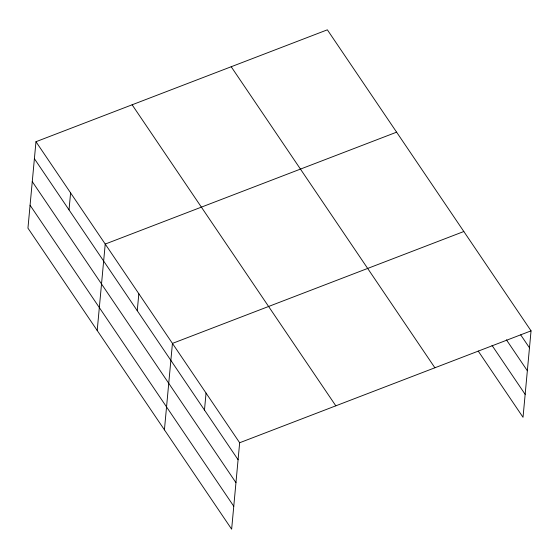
<?xml version="1.0" encoding="UTF-8"?>
<svg xmlns="http://www.w3.org/2000/svg" width="559" height="559" viewBox="0 0 559 559"><rect width="100%" height="100%" fill="white"/><g stroke="black" fill="none" stroke-linecap="round" stroke-linejoin="round"><path stroke-width="0.84" d="M35.972 141.713L27.95 228.149L231.643 529.184L239.657 442.749L35.972 141.713L327.357 29.816L531.05 330.851L523.028 417.287L478.218 351.059M69.023 209.87L70.595 192.89M97.203 330.502L105.225 244.066L396.617 132.169M137.255 310.72L138.835 293.741M164.423 429.843L172.438 343.408L463.83 231.51M204.475 410.061L206.047 393.082M239.657 442.749L531.05 330.851M520.709 334.876L529.478 347.831M506.405 339.795L527.347 370.75M492.039 345.413L525.16 394.368M231.202 66.745L434.888 367.78M132.127 104.785L335.819 405.827M34.392 158.693L238.085 459.736M32.268 181.612L235.954 482.655M30.074 205.23L233.767 506.265"/></g></svg>
